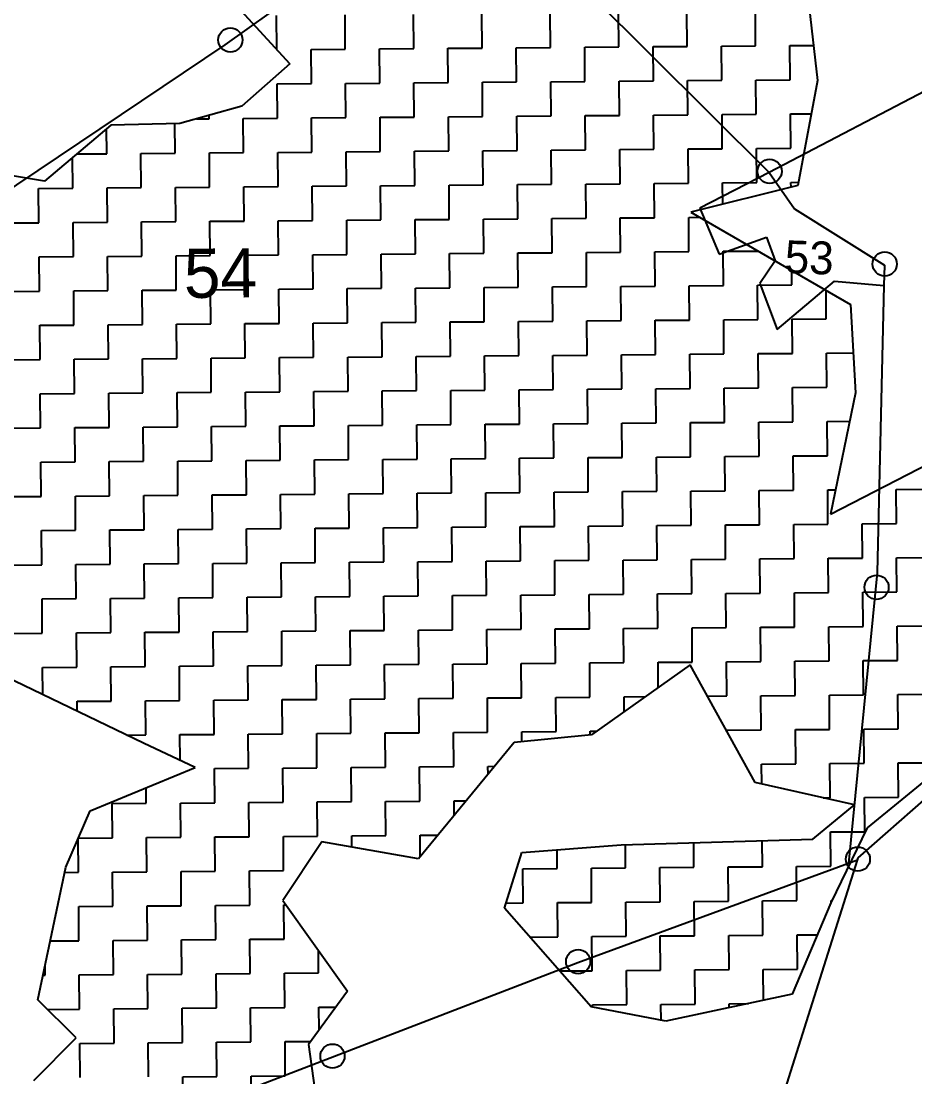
# Model space of a CAD drawing. Header units: metres. Extents: x 291193 to 293446, y 1984590 to 1987927.
# Drawn here: x 291840.7 to 292172.1, y 1985135.3 to 1985526.7 of the extents above; entities that cross this region are included whole.
import ezdxf

# ---------------------------------------------------------------- set-up
doc = ezdxf.new("R2010")
doc.units = ezdxf.units.M
for name, color, linetype in [('POLY_HATCH', 12, 'Continuous'), ('POLY_PARCEL', 6, 'Continuous'), ('SYM_STONE', 1, 'Continuous'), ('TEXT_PARCEL', 7, 'Continuous'), ('V_BOUND_LINE', 7, 'Continuous')]:
    doc.layers.add(name, color=color, linetype=linetype)
doc.styles.add('TEXT_MAP', font='')
doc.styles.get('TEXT_MAP').set_extended_font_data('Kruti Dev 050')

msp = doc.modelspace()

# ---------------------------------------------------------------- linework, layer by layer
at = {"layer": 'POLY_HATCH'}
for p, q in [((292130, 1985556.51), (292135.97, 1985504.66)), ((291917.99, 1985535.39), (291940.4, 1985510.87)), ((291940.4, 1985510.87), (291922.51, 1985495.23)), ((292135.97, 1985504.66), (292128.73, 1985465.79)), ((291922.51, 1985495.23), (291899.52, 1985488.76)), ((291899.52, 1985488.76), (291873.97, 1985488.14)), ((291873.97, 1985488.14), (291849.41, 1985467.42)), ((291849.41, 1985467.42), (291832.21, 1985470.21)), ((292128.73, 1985465.79), (292088.97, 1985455.89)), ((292088.97, 1985455.89), (292148.25, 1985421.61)), ((292148.25, 1985421.61), (292150.03, 1985388.87)), ((292150.03, 1985388.87), (292140.82, 1985343.94)), ((292140.82, 1985343.94), (292177.48, 1985362.89)), ((292231.02, 1985290.25), (292154.37, 1985227.64)), ((291886.03, 1985259.02), (291826.7, 1985287.65)), ((292088.82, 1985288.08), (292052.22, 1985262.09)), ((292112.88, 1985244.44), (292088.82, 1985288.08)), ((292052.22, 1985262.09), (292023.5, 1985259.33)), ((291905.25, 1985250.03), (291886.03, 1985259.02)), ((292023.5, 1985259.33), (291988.04, 1985216.21)), ((291866.26, 1985233.91), (291905.25, 1985250.03)), ((292149.77, 1985236.17), (292112.88, 1985244.44)), ((291857.27, 1985213.04), (291866.26, 1985233.91)), ((292134.24, 1985223.45), (292149.77, 1985236.17)), ((292154.37, 1985227.64), (292140.99, 1985199.82)), ((291952.19, 1985222.47), (291937.74, 1985200.68)), ((291988.04, 1985216.21), (291952.19, 1985222.47)), ((292063.15, 1985221.36), (292134.24, 1985223.45)), ((292019.97, 1985197.82), (292026.35, 1985218.54)), ((292026.35, 1985218.54), (292063.15, 1985221.36)), ((291846.85, 1985163.89), (291857.27, 1985213.04)), ((291937.74, 1985200.68), (291961.72, 1985167.11)), ((292140.99, 1985199.82), (292126.64, 1985165.94)), ((292052.04, 1985161.3), (292019.97, 1985197.82)), ((291861.12, 1985149.87), (291846.85, 1985163.89)), ((291961.72, 1985167.11), (291947.25, 1985147.34)), ((292126.64, 1985165.94), (292079.82, 1985155.98)), ((292079.82, 1985155.98), (292052.04, 1985161.3)), ((291845.43, 1985133.94), (291861.12, 1985149.87)), ((291947.25, 1985147.34), (291952.08, 1985112.61))]:
    msp.add_line(p, q, dxfattribs=at)
at = {"layer": 'POLY_HATCH', "linetype": 'Continuous'}
for p, q in [((291935.55, 1985516.17), (291935.45, 1985528.78)), ((291960.91, 1985516.31), (291960.81, 1985528.99)), ((291986.27, 1985516.52), (291986.17, 1985529.2)), ((292011.63, 1985516.72), (292011.53, 1985529.4)), ((292036.99, 1985516.93), (292036.89, 1985529.61)), ((292062.35, 1985517.14), (292062.25, 1985529.82)), ((292087.71, 1985517.34), (292087.61, 1985530.02)), ((292113.07, 1985517.55), (292112.97, 1985530.23)), ((291948.23, 1985516.21), (291960.91, 1985516.31)), ((291948.34, 1985503.53), (291948.23, 1985516.21)), ((291973.59, 1985516.41), (291986.27, 1985516.52)), ((291973.7, 1985503.73), (291973.59, 1985516.41)), ((291998.95, 1985516.62), (292011.63, 1985516.72)), ((291999.06, 1985503.94), (291998.95, 1985516.62)), ((292024.31, 1985516.83), (292036.99, 1985516.93)), ((292024.42, 1985504.15), (292024.31, 1985516.83)), ((292049.67, 1985517.03), (292062.35, 1985517.14)), ((292049.77, 1985504.35), (292049.67, 1985517.03)), ((292075.03, 1985517.24), (292087.71, 1985517.34)), ((292075.13, 1985504.56), (292075.03, 1985517.24)), ((292100.39, 1985517.45), (292113.07, 1985517.55)), ((292100.49, 1985504.77), (292100.39, 1985517.45)), ((292125.75, 1985517.66), (292134.47, 1985517.73)), ((292125.85, 1985504.98), (292125.75, 1985517.66)), ((291986.38, 1985503.84), (291999.06, 1985503.94)), ((291986.48, 1985491.16), (291986.38, 1985503.84)), ((292011.74, 1985504.04), (292024.42, 1985504.15)), ((292011.84, 1985491.36), (292011.74, 1985504.04)), ((292037.1, 1985504.25), (292049.77, 1985504.35)), ((292037.2, 1985491.57), (292037.1, 1985504.25)), ((292062.45, 1985504.46), (292075.13, 1985504.56)), ((292062.56, 1985491.78), (292062.45, 1985504.46)), ((292087.81, 1985504.67), (292100.49, 1985504.77)), ((292087.92, 1985491.99), (292087.81, 1985504.67)), ((292113.17, 1985504.87), (292125.85, 1985504.98)), ((292113.28, 1985492.19), (292113.17, 1985504.87)), ((291935.66, 1985503.42), (291948.34, 1985503.53)), ((291935.76, 1985490.74), (291935.66, 1985503.42)), ((291961.02, 1985503.63), (291973.7, 1985503.73)), ((291961.12, 1985490.95), (291961.02, 1985503.63)), ((292100.6, 1985492.09), (292113.28, 1985492.19)), ((292100.7, 1985479.41), (292100.6, 1985492.09)), ((292125.96, 1985492.3), (292133.68, 1985492.36)), ((292126.06, 1985479.62), (292125.96, 1985492.3)), ((291897.83, 1985477.75), (291897.74, 1985488.72)), ((291905.68, 1985490.5), (291910.4, 1985490.54)), ((291910.4, 1985490.54), (291910.39, 1985491.82)), ((291923.08, 1985490.64), (291935.76, 1985490.74)), ((291923.19, 1985477.96), (291923.08, 1985490.64)), ((291948.44, 1985490.85), (291961.12, 1985490.95)), ((291948.55, 1985478.17), (291948.44, 1985490.85)), ((291973.8, 1985491.05), (291986.48, 1985491.16)), ((291973.9, 1985478.37), (291973.8, 1985491.05)), ((291999.16, 1985491.26), (292011.84, 1985491.36)), ((291999.26, 1985478.58), (291999.16, 1985491.26)), ((292024.52, 1985491.47), (292037.2, 1985491.57)), ((292024.62, 1985478.79), (292024.52, 1985491.47)), ((292049.88, 1985491.67), (292062.56, 1985491.78)), ((292049.98, 1985479), (292049.88, 1985491.67)), ((292075.24, 1985491.88), (292087.92, 1985491.99)), ((292075.34, 1985479.2), (292075.24, 1985491.88)), ((291872.47, 1985477.54), (291872.39, 1985486.81)), ((291861.3, 1985477.45), (291872.47, 1985477.54)), ((291885.15, 1985477.65), (291897.83, 1985477.75)), ((291885.25, 1985464.97), (291885.15, 1985477.65)), ((291910.51, 1985477.86), (291923.19, 1985477.96)), ((291910.61, 1985465.18), (291910.51, 1985477.86)), ((291935.87, 1985478.06), (291948.55, 1985478.17)), ((291935.97, 1985465.38), (291935.87, 1985478.06)), ((291961.23, 1985478.27), (291973.9, 1985478.37)), ((291961.33, 1985465.59), (291961.23, 1985478.27)), ((291986.58, 1985478.48), (291999.26, 1985478.58)), ((291986.69, 1985465.8), (291986.58, 1985478.48)), ((292011.94, 1985478.68), (292024.62, 1985478.79)), ((292012.05, 1985466), (292011.94, 1985478.68)), ((292037.3, 1985478.89), (292049.98, 1985479)), ((292037.41, 1985466.21), (292037.3, 1985478.89)), ((292062.66, 1985479.1), (292075.34, 1985479.2)), ((292062.77, 1985466.42), (292062.66, 1985479.1)), ((292088.02, 1985479.31), (292100.7, 1985479.41)), ((292088.12, 1985466.63), (292088.02, 1985479.31)), ((292113.38, 1985479.51), (292126.06, 1985479.62)), ((292113.48, 1985466.83), (292113.38, 1985479.51)), ((291859.89, 1985464.76), (291859.8, 1985476.18)), ((291847.21, 1985464.66), (291859.89, 1985464.76)), ((291872.57, 1985464.87), (291885.25, 1985464.97)), ((291872.68, 1985452.19), (291872.57, 1985464.87)), ((291897.93, 1985465.07), (291910.61, 1985465.18)), ((291898.03, 1985452.39), (291897.93, 1985465.07)), ((291923.29, 1985465.28), (291935.97, 1985465.38)), ((291923.39, 1985452.6), (291923.29, 1985465.28)), ((291948.65, 1985465.49), (291961.33, 1985465.59)), ((291948.75, 1985452.81), (291948.65, 1985465.49)), ((291974.01, 1985465.69), (291986.69, 1985465.8)), ((291974.11, 1985453.01), (291974.01, 1985465.69)), ((291999.37, 1985465.9), (292012.05, 1985466)), ((291999.47, 1985453.22), (291999.37, 1985465.9)), ((292024.73, 1985466.11), (292037.41, 1985466.21)), ((292024.83, 1985453.43), (292024.73, 1985466.11)), ((292050.09, 1985466.32), (292062.77, 1985466.42)), ((292050.19, 1985453.64), (292050.09, 1985466.32)), ((292075.44, 1985466.52), (292088.12, 1985466.63)), ((292075.55, 1985453.84), (292075.44, 1985466.52)), ((292100.8, 1985466.73), (292113.48, 1985466.83)), ((292100.87, 1985458.86), (292100.8, 1985466.73)), ((292126.16, 1985466.94), (292128.94, 1985466.96)), ((292126.18, 1985465.16), (292126.16, 1985466.94)), ((291847.32, 1985451.98), (291847.21, 1985464.66)), ((291961.43, 1985452.91), (291974.11, 1985453.01)), ((291986.79, 1985453.12), (291999.47, 1985453.22)), ((291986.9, 1985440.44), (291986.79, 1985453.12)), ((292012.15, 1985453.33), (292024.83, 1985453.43)), ((292012.25, 1985440.65), (292012.15, 1985453.33)), ((292037.51, 1985453.53), (292050.19, 1985453.64)), ((292037.61, 1985440.85), (292037.51, 1985453.53)), ((292062.87, 1985453.74), (292075.55, 1985453.84)), ((292062.97, 1985441.06), (292062.87, 1985453.74)), ((292088.23, 1985453.95), (292092.28, 1985453.98)), ((292088.33, 1985441.27), (292088.23, 1985453.95)), ((291834.64, 1985451.87), (291847.32, 1985451.98)), ((291860, 1985452.08), (291872.68, 1985452.19)), ((291860.1, 1985439.4), (291860, 1985452.08)), ((291885.35, 1985452.29), (291898.03, 1985452.39)), ((291885.46, 1985439.61), (291885.35, 1985452.29)), ((291910.71, 1985452.5), (291923.39, 1985452.6)), ((291910.82, 1985439.82), (291910.71, 1985452.5)), ((291936.07, 1985452.7), (291948.75, 1985452.81)), ((291936.18, 1985440.02), (291936.07, 1985452.7)), ((291961.54, 1985440.23), (291961.43, 1985452.91)), ((292075.65, 1985441.16), (292088.33, 1985441.27)), ((292101.01, 1985441.37), (292113.69, 1985441.47)), ((292101.11, 1985428.69), (292101.01, 1985441.37)), ((292113.69, 1985441.47), (292113.69, 1985441.6)), ((291847.42, 1985439.3), (291860.1, 1985439.4)), ((291847.52, 1985426.62), (291847.42, 1985439.3)), ((291872.78, 1985439.51), (291885.46, 1985439.61)), ((291872.88, 1985426.83), (291872.78, 1985439.51)), ((291898.14, 1985439.71), (291910.82, 1985439.82)), ((291898.24, 1985427.03), (291898.14, 1985439.71)), ((291923.5, 1985439.92), (291936.18, 1985440.02)), ((291923.6, 1985427.24), (291923.5, 1985439.92)), ((291948.86, 1985440.13), (291961.54, 1985440.23)), ((291948.96, 1985427.45), (291948.86, 1985440.13)), ((291974.22, 1985440.33), (291986.9, 1985440.44)), ((291974.32, 1985427.66), (291974.22, 1985440.33)), ((291999.57, 1985440.54), (292012.25, 1985440.65)), ((291999.68, 1985427.86), (291999.57, 1985440.54)), ((292024.93, 1985440.75), (292037.61, 1985440.85)), ((292025.04, 1985428.07), (292024.93, 1985440.75)), ((292050.29, 1985440.96), (292062.97, 1985441.06)), ((292050.4, 1985428.28), (292050.29, 1985440.96)), ((292075.76, 1985428.48), (292075.65, 1985441.16)), ((292126.47, 1985428.9), (292126.43, 1985434.23)), ((291834.84, 1985426.52), (291847.52, 1985426.62)), ((291860.2, 1985426.72), (291872.88, 1985426.83)), ((291860.31, 1985414.04), (291860.2, 1985426.72)), ((291885.56, 1985426.93), (291898.24, 1985427.03)), ((291885.67, 1985414.25), (291885.56, 1985426.93)), ((291910.92, 1985427.14), (291923.6, 1985427.24)), ((291911.02, 1985414.46), (291910.92, 1985427.14)), ((291936.28, 1985427.34), (291948.96, 1985427.45)), ((291936.38, 1985414.66), (291936.28, 1985427.34)), ((291961.64, 1985427.55), (291974.32, 1985427.66)), ((291961.74, 1985414.87), (291961.64, 1985427.55)), ((291987, 1985427.76), (291999.68, 1985427.86)), ((291987.1, 1985415.08), (291987, 1985427.76)), ((292012.36, 1985427.97), (292025.04, 1985428.07)), ((292012.46, 1985415.29), (292012.36, 1985427.97)), ((292037.72, 1985428.17), (292050.4, 1985428.28)), ((292037.82, 1985415.49), (292037.72, 1985428.17)), ((292063.08, 1985428.38), (292075.76, 1985428.48)), ((292063.18, 1985415.7), (292063.08, 1985428.38)), ((292088.44, 1985428.59), (292101.11, 1985428.69)), ((292088.54, 1985415.91), (292088.44, 1985428.59)), ((292113.79, 1985428.8), (292126.47, 1985428.9)), ((292113.9, 1985416.12), (292113.79, 1985428.8)), ((292139.26, 1985416.32), (292139.17, 1985426.86)), ((291847.63, 1985413.94), (291860.31, 1985414.04)), ((291847.73, 1985401.26), (291847.63, 1985413.94)), ((291872.99, 1985414.15), (291885.67, 1985414.25)), ((291873.09, 1985401.47), (291872.99, 1985414.15)), ((291898.35, 1985414.35), (291911.02, 1985414.46)), ((291898.45, 1985401.67), (291898.35, 1985414.35)), ((291923.7, 1985414.56), (291936.38, 1985414.66)), ((291923.81, 1985401.88), (291923.7, 1985414.56)), ((291949.06, 1985414.77), (291961.74, 1985414.87)), ((291949.17, 1985402.09), (291949.06, 1985414.77)), ((291974.42, 1985414.98), (291987.1, 1985415.08)), ((291974.53, 1985402.3), (291974.42, 1985414.98)), ((291999.78, 1985415.18), (292012.46, 1985415.29)), ((291999.89, 1985402.5), (291999.78, 1985415.18)), ((292025.14, 1985415.39), (292037.82, 1985415.49)), ((292025.24, 1985402.71), (292025.14, 1985415.39)), ((292050.5, 1985415.6), (292063.18, 1985415.7)), ((292050.6, 1985402.92), (292050.5, 1985415.6)), ((292075.86, 1985415.8), (292088.54, 1985415.91)), ((292075.96, 1985403.13), (292075.86, 1985415.8)), ((292101.22, 1985416.01), (292113.9, 1985416.12)), ((292101.32, 1985403.33), (292101.22, 1985416.01)), ((292126.58, 1985416.22), (292139.26, 1985416.32)), ((292126.68, 1985403.54), (292126.58, 1985416.22)), ((291936.49, 1985401.99), (291949.17, 1985402.09)), ((291961.85, 1985402.19), (291974.53, 1985402.3)), ((291961.95, 1985389.51), (291961.85, 1985402.19)), ((291987.21, 1985402.4), (291999.89, 1985402.5)), ((291987.31, 1985389.72), (291987.21, 1985402.4)), ((292012.57, 1985402.61), (292025.24, 1985402.71)), ((292012.67, 1985389.93), (292012.57, 1985402.61)), ((292037.92, 1985402.81), (292050.6, 1985402.92)), ((292038.03, 1985390.13), (292037.92, 1985402.81)), ((292063.28, 1985403.02), (292075.96, 1985403.13)), ((292063.39, 1985390.34), (292063.28, 1985403.02)), ((292088.64, 1985403.23), (292101.32, 1985403.33)), ((292088.75, 1985390.55), (292088.64, 1985403.23)), ((292114, 1985403.44), (292126.68, 1985403.54)), ((292114.11, 1985390.76), (292114, 1985403.44)), ((292139.36, 1985403.64), (292149.22, 1985403.72)), ((292139.46, 1985390.96), (292139.36, 1985403.64)), ((291835.05, 1985401.16), (291847.73, 1985401.26)), ((291860.41, 1985401.36), (291873.09, 1985401.47)), ((291860.51, 1985388.68), (291860.41, 1985401.36)), ((291885.77, 1985401.57), (291898.45, 1985401.67)), ((291885.87, 1985388.89), (291885.77, 1985401.57)), ((291911.13, 1985401.78), (291923.81, 1985401.88)), ((291911.23, 1985389.1), (291911.13, 1985401.78)), ((291936.59, 1985389.31), (291936.49, 1985401.99)), ((292050.71, 1985390.24), (292063.39, 1985390.34)), ((292076.07, 1985390.45), (292088.75, 1985390.55)), ((292076.17, 1985377.77), (292076.07, 1985390.45)), ((292101.43, 1985390.65), (292114.11, 1985390.76)), ((292101.53, 1985377.97), (292101.43, 1985390.65)), ((292126.78, 1985390.86), (292139.46, 1985390.96)), ((292126.89, 1985378.18), (292126.78, 1985390.86)), ((291847.83, 1985388.58), (291860.51, 1985388.68)), ((291847.94, 1985375.9), (291847.83, 1985388.58)), ((291873.19, 1985388.79), (291885.87, 1985388.89)), ((291873.3, 1985376.11), (291873.19, 1985388.79)), ((291898.55, 1985388.99), (291911.23, 1985389.1)), ((291898.66, 1985376.32), (291898.55, 1985388.99)), ((291923.91, 1985389.2), (291936.59, 1985389.31)), ((291924.02, 1985376.52), (291923.91, 1985389.2)), ((291949.27, 1985389.41), (291961.95, 1985389.51)), ((291949.37, 1985376.73), (291949.27, 1985389.41)), ((291974.63, 1985389.62), (291987.31, 1985389.72)), ((291974.73, 1985376.94), (291974.63, 1985389.62)), ((291999.99, 1985389.82), (292012.67, 1985389.93)), ((292000.09, 1985377.14), (291999.99, 1985389.82)), ((292025.35, 1985390.03), (292038.03, 1985390.13)), ((292025.45, 1985377.35), (292025.35, 1985390.03)), ((292050.81, 1985377.56), (292050.71, 1985390.24)), ((291835.26, 1985375.8), (291847.94, 1985375.9)), ((291860.62, 1985376), (291873.3, 1985376.11)), ((291860.72, 1985363.32), (291860.62, 1985376)), ((291885.98, 1985376.21), (291898.66, 1985376.32)), ((291886.08, 1985363.53), (291885.98, 1985376.21)), ((291911.34, 1985376.42), (291924.02, 1985376.52)), ((291911.44, 1985363.74), (291911.34, 1985376.42)), ((291936.69, 1985376.63), (291949.37, 1985376.73)), ((291936.8, 1985363.95), (291936.69, 1985376.63)), ((291962.05, 1985376.83), (291974.73, 1985376.94)), ((291962.16, 1985364.15), (291962.05, 1985376.83)), ((291987.41, 1985377.04), (292000.09, 1985377.14)), ((291987.52, 1985364.36), (291987.41, 1985377.04)), ((292012.77, 1985377.25), (292025.45, 1985377.35)), ((292012.88, 1985364.57), (292012.77, 1985377.25)), ((292038.13, 1985377.46), (292050.81, 1985377.56)), ((292038.24, 1985364.78), (292038.13, 1985377.46)), ((292063.49, 1985377.66), (292076.17, 1985377.77)), ((292063.59, 1985364.98), (292063.49, 1985377.66)), ((292088.85, 1985377.87), (292101.53, 1985377.97)), ((292088.95, 1985365.19), (292088.85, 1985377.87)), ((292114.21, 1985378.08), (292126.89, 1985378.18)), ((292114.31, 1985365.4), (292114.21, 1985378.08)), ((292139.57, 1985378.28), (292147.87, 1985378.35)), ((292139.67, 1985365.6), (292139.57, 1985378.28)), ((291848.04, 1985363.22), (291860.72, 1985363.32)), ((291848.15, 1985350.54), (291848.04, 1985363.22)), ((291873.4, 1985363.43), (291886.08, 1985363.53)), ((291873.5, 1985350.75), (291873.4, 1985363.43)), ((291898.76, 1985363.64), (291911.44, 1985363.74)), ((291898.86, 1985350.96), (291898.76, 1985363.64)), ((291924.12, 1985363.84), (291936.8, 1985363.95)), ((291924.22, 1985351.16), (291924.12, 1985363.84)), ((291949.48, 1985364.05), (291962.16, 1985364.15)), ((291949.58, 1985351.37), (291949.48, 1985364.05)), ((291974.84, 1985364.26), (291987.52, 1985364.36)), ((291974.94, 1985351.58), (291974.84, 1985364.26)), ((292000.2, 1985364.46), (292012.88, 1985364.57)), ((292000.3, 1985351.79), (292000.2, 1985364.46)), ((292025.56, 1985364.67), (292038.24, 1985364.78)), ((292025.66, 1985351.99), (292025.56, 1985364.67)), ((292050.91, 1985364.88), (292063.59, 1985364.98)), ((292051.02, 1985352.2), (292050.91, 1985364.88)), ((292076.27, 1985365.09), (292088.95, 1985365.19)), ((292076.38, 1985352.41), (292076.27, 1985365.09)), ((292101.63, 1985365.29), (292114.31, 1985365.4)), ((292101.74, 1985352.61), (292101.63, 1985365.29)), ((292126.99, 1985365.5), (292139.67, 1985365.6)), ((292127.1, 1985352.82), (292126.99, 1985365.5)), ((291936.9, 1985351.27), (291949.58, 1985351.37)), ((291937.01, 1985338.59), (291936.9, 1985351.27)), ((291962.26, 1985351.47), (291974.94, 1985351.58)), ((291962.36, 1985338.79), (291962.26, 1985351.47)), ((291987.62, 1985351.68), (292000.3, 1985351.79)), ((291987.72, 1985339), (291987.62, 1985351.68)), ((292012.98, 1985351.89), (292025.66, 1985351.99)), ((292013.08, 1985339.21), (292012.98, 1985351.89)), ((292038.34, 1985352.1), (292051.02, 1985352.2)), ((292038.44, 1985339.42), (292038.34, 1985352.1)), ((292063.7, 1985352.3), (292076.38, 1985352.41)), ((292063.8, 1985339.62), (292063.7, 1985352.3)), ((292089.06, 1985352.51), (292101.74, 1985352.61)), ((292089.16, 1985339.83), (292089.06, 1985352.51)), ((292114.42, 1985352.72), (292127.1, 1985352.82)), ((292114.52, 1985340.04), (292114.42, 1985352.72)), ((292139.78, 1985352.92), (292142.66, 1985352.95)), ((292139.88, 1985340.25), (292139.78, 1985352.92)), ((292165.13, 1985353.13), (292177.81, 1985353.24)), ((292165.24, 1985340.45), (292165.13, 1985353.13)), ((291835.47, 1985350.44), (291848.15, 1985350.54)), ((291860.82, 1985350.65), (291873.5, 1985350.75)), ((291860.93, 1985337.97), (291860.82, 1985350.65)), ((291886.18, 1985350.85), (291898.86, 1985350.96)), ((291886.29, 1985338.17), (291886.18, 1985350.85)), ((291911.54, 1985351.06), (291924.22, 1985351.16)), ((291911.65, 1985338.38), (291911.54, 1985351.06)), ((292051.12, 1985339.52), (292063.8, 1985339.62)), ((292051.23, 1985326.84), (292051.12, 1985339.52)), ((292076.48, 1985339.73), (292089.16, 1985339.83)), ((292076.58, 1985327.05), (292076.48, 1985339.73)), ((292101.84, 1985339.93), (292114.52, 1985340.04)), ((292101.94, 1985327.25), (292101.84, 1985339.93)), ((292127.2, 1985340.14), (292139.88, 1985340.25)), ((292127.3, 1985327.46), (292127.2, 1985340.14)), ((292152.56, 1985340.35), (292165.24, 1985340.45)), ((292152.66, 1985327.67), (292152.56, 1985340.35)), ((291848.25, 1985337.86), (291860.93, 1985337.97)), ((291848.35, 1985325.18), (291848.25, 1985337.86)), ((291873.61, 1985338.07), (291886.29, 1985338.17)), ((291873.71, 1985325.39), (291873.61, 1985338.07)), ((291898.97, 1985338.28), (291911.65, 1985338.38)), ((291899.07, 1985325.6), (291898.97, 1985338.28)), ((291924.33, 1985338.48), (291937.01, 1985338.59)), ((291924.43, 1985325.8), (291924.33, 1985338.48)), ((291949.69, 1985338.69), (291962.36, 1985338.79)), ((291949.79, 1985326.01), (291949.69, 1985338.69)), ((291975.04, 1985338.9), (291987.72, 1985339)), ((291975.15, 1985326.22), (291975.04, 1985338.9)), ((292000.4, 1985339.11), (292013.08, 1985339.21)), ((292000.51, 1985326.43), (292000.4, 1985339.11)), ((292025.76, 1985339.31), (292038.44, 1985339.42)), ((292025.87, 1985326.63), (292025.76, 1985339.31)), ((292165.34, 1985327.77), (292178.02, 1985327.88)), ((292165.45, 1985315.09), (292165.34, 1985327.77)), ((291835.67, 1985325.08), (291848.35, 1985325.18)), ((291861.03, 1985325.29), (291873.71, 1985325.39)), ((291861.14, 1985312.61), (291861.03, 1985325.29)), ((291886.39, 1985325.49), (291899.07, 1985325.6)), ((291886.49, 1985312.81), (291886.39, 1985325.49)), ((291911.75, 1985325.7), (291924.43, 1985325.8)), ((291911.85, 1985313.02), (291911.75, 1985325.7)), ((291937.11, 1985325.91), (291949.79, 1985326.01)), ((291937.21, 1985313.23), (291937.11, 1985325.91)), ((291962.47, 1985326.12), (291975.15, 1985326.22)), ((291962.57, 1985313.44), (291962.47, 1985326.12)), ((291987.83, 1985326.32), (292000.51, 1985326.43)), ((291987.93, 1985313.64), (291987.83, 1985326.32)), ((292013.19, 1985326.53), (292025.87, 1985326.63)), ((292013.29, 1985313.85), (292013.19, 1985326.53)), ((292038.55, 1985326.74), (292051.23, 1985326.84)), ((292038.65, 1985314.06), (292038.55, 1985326.74)), ((292063.91, 1985326.94), (292076.58, 1985327.05)), ((292064.01, 1985314.26), (292063.91, 1985326.94)), ((292089.26, 1985327.15), (292101.94, 1985327.25)), ((292089.37, 1985314.47), (292089.26, 1985327.15)), ((292114.62, 1985327.36), (292127.3, 1985327.46)), ((292114.73, 1985314.68), (292114.62, 1985327.36)), ((292139.98, 1985327.57), (292152.66, 1985327.67)), ((292140.09, 1985314.89), (292139.98, 1985327.57)), ((291848.46, 1985312.5), (291861.14, 1985312.61)), ((291848.56, 1985299.82), (291848.46, 1985312.5)), ((291873.82, 1985312.71), (291886.49, 1985312.81)), ((291873.92, 1985300.03), (291873.82, 1985312.71)), ((291899.17, 1985312.92), (291911.85, 1985313.02)), ((291899.28, 1985300.24), (291899.17, 1985312.92)), ((291924.53, 1985313.12), (291937.21, 1985313.23)), ((291924.64, 1985300.45), (291924.53, 1985313.12)), ((291949.89, 1985313.33), (291962.57, 1985313.44)), ((291950, 1985300.65), (291949.89, 1985313.33)), ((291975.25, 1985313.54), (291987.93, 1985313.64)), ((291975.36, 1985300.86), (291975.25, 1985313.54)), ((292000.61, 1985313.75), (292013.29, 1985313.85)), ((292000.71, 1985301.07), (292000.61, 1985313.75)), ((292025.97, 1985313.95), (292038.65, 1985314.06)), ((292026.07, 1985301.27), (292025.97, 1985313.95)), ((292051.33, 1985314.16), (292064.01, 1985314.26)), ((292051.43, 1985301.48), (292051.33, 1985314.16)), ((292076.69, 1985314.37), (292089.37, 1985314.47)), ((292076.79, 1985301.69), (292076.69, 1985314.37)), ((292102.05, 1985314.58), (292114.73, 1985314.68)), ((292102.15, 1985301.9), (292102.05, 1985314.58)), ((292127.41, 1985314.78), (292140.09, 1985314.89)), ((292127.51, 1985302.1), (292127.41, 1985314.78)), ((292152.77, 1985314.99), (292165.45, 1985315.09)), ((292152.87, 1985302.31), (292152.77, 1985314.99)), ((291911.96, 1985300.34), (291924.64, 1985300.45)), ((291912.06, 1985287.66), (291911.96, 1985300.34)), ((291937.32, 1985300.55), (291950, 1985300.65)), ((291937.42, 1985287.87), (291937.32, 1985300.55)), ((291962.68, 1985300.76), (291975.36, 1985300.86)), ((291962.78, 1985288.08), (291962.68, 1985300.76)), ((291988.03, 1985300.96), (292000.71, 1985301.07)), ((291988.14, 1985288.28), (291988.03, 1985300.96)), ((292013.39, 1985301.17), (292026.07, 1985301.27)), ((292013.5, 1985288.49), (292013.39, 1985301.17)), ((292038.75, 1985301.38), (292051.43, 1985301.48)), ((292038.86, 1985288.7), (292038.75, 1985301.38)), ((292064.11, 1985301.58), (292076.79, 1985301.69)), ((292064.22, 1985288.91), (292064.11, 1985301.58)), ((292089.47, 1985301.79), (292102.15, 1985301.9)), ((292089.58, 1985289.11), (292089.47, 1985301.79)), ((292114.83, 1985302), (292127.51, 1985302.1)), ((292114.93, 1985289.32), (292114.83, 1985302)), ((292140.19, 1985302.21), (292152.87, 1985302.31)), ((292140.29, 1985289.53), (292140.19, 1985302.21)), ((292165.55, 1985302.41), (292178.23, 1985302.52)), ((292165.65, 1985289.73), (292165.55, 1985302.41)), ((291835.88, 1985299.72), (291848.56, 1985299.82)), ((291861.24, 1985299.93), (291873.92, 1985300.03)), ((291861.34, 1985287.25), (291861.24, 1985299.93)), ((291886.6, 1985300.13), (291899.28, 1985300.24)), ((291886.7, 1985287.45), (291886.6, 1985300.13)), ((292026.18, 1985288.59), (292038.86, 1985288.7)), ((292026.28, 1985275.91), (292026.18, 1985288.59)), ((292051.54, 1985288.8), (292064.22, 1985288.91)), ((292051.64, 1985276.12), (292051.54, 1985288.8)), ((292076.9, 1985289.01), (292089.58, 1985289.11)), ((292076.97, 1985279.67), (292076.9, 1985289.01)), ((292102.25, 1985289.22), (292114.93, 1985289.32)), ((292102.36, 1985276.54), (292102.25, 1985289.22)), ((292127.61, 1985289.42), (292140.29, 1985289.53)), ((292127.72, 1985276.74), (292127.61, 1985289.42)), ((292152.97, 1985289.63), (292165.65, 1985289.73)), ((292153.08, 1985276.95), (292152.97, 1985289.63)), ((291848.66, 1985287.14), (291861.34, 1985287.25)), ((291848.75, 1985277.01), (291848.66, 1985287.14)), ((291874.02, 1985287.35), (291886.7, 1985287.45)), ((291874.13, 1985274.67), (291874.02, 1985287.35)), ((291899.38, 1985287.56), (291912.06, 1985287.66)), ((291899.49, 1985274.88), (291899.38, 1985287.56)), ((291924.74, 1985287.77), (291937.42, 1985287.87)), ((291924.84, 1985275.09), (291924.74, 1985287.77)), ((291950.1, 1985287.97), (291962.78, 1985288.08)), ((291950.2, 1985275.29), (291950.1, 1985287.97)), ((291975.46, 1985288.18), (291988.14, 1985288.28)), ((291975.56, 1985275.5), (291975.46, 1985288.18)), ((292000.82, 1985288.39), (292013.5, 1985288.49)), ((292000.92, 1985275.71), (292000.82, 1985288.39)), ((292140.4, 1985276.85), (292153.08, 1985276.95)), ((292140.5, 1985264.17), (292140.4, 1985276.85)), ((292165.76, 1985277.05), (292178.44, 1985277.16)), ((292165.86, 1985264.38), (292165.76, 1985277.05)), ((291861.45, 1985274.57), (291874.13, 1985274.67)), ((291861.48, 1985270.87), (291861.45, 1985274.57)), ((291886.81, 1985274.78), (291899.49, 1985274.88)), ((291886.91, 1985262.1), (291886.81, 1985274.78)), ((291912.16, 1985274.98), (291924.84, 1985275.09)), ((291912.27, 1985262.3), (291912.16, 1985274.98)), ((291937.52, 1985275.19), (291950.2, 1985275.29)), ((291937.63, 1985262.51), (291937.52, 1985275.19)), ((291962.88, 1985275.4), (291975.56, 1985275.5)), ((291962.99, 1985262.72), (291962.88, 1985275.4)), ((291988.24, 1985275.6), (292000.92, 1985275.71)), ((291988.35, 1985262.92), (291988.24, 1985275.6)), ((292013.6, 1985275.81), (292026.28, 1985275.91)), ((292013.7, 1985263.13), (292013.6, 1985275.81)), ((292038.96, 1985276.02), (292051.64, 1985276.12)), ((292039.06, 1985263.34), (292038.96, 1985276.02)), ((292064.32, 1985276.23), (292072.22, 1985276.29)), ((292064.36, 1985270.71), (292064.32, 1985276.23)), ((292095.22, 1985276.48), (292102.36, 1985276.54)), ((292115.04, 1985276.64), (292127.72, 1985276.74)), ((292115.14, 1985263.96), (292115.04, 1985276.64)), ((291879.78, 1985262.04), (291886.91, 1985262.1)), ((291899.59, 1985262.2), (291912.27, 1985262.3)), ((291899.67, 1985252.64), (291899.59, 1985262.2)), ((291924.95, 1985262.41), (291937.63, 1985262.51)), ((291925.05, 1985249.73), (291924.95, 1985262.41)), ((291950.31, 1985262.61), (291962.99, 1985262.72)), ((291950.41, 1985249.93), (291950.31, 1985262.61)), ((291975.67, 1985262.82), (291988.35, 1985262.92)), ((291975.77, 1985250.14), (291975.67, 1985262.82)), ((292001.03, 1985263.03), (292013.7, 1985263.13)), ((292001.13, 1985250.35), (292001.03, 1985263.03)), ((292026.38, 1985263.24), (292039.06, 1985263.34)), ((292026.41, 1985259.61), (292026.38, 1985263.24)), ((292051.74, 1985263.44), (292054.16, 1985263.46)), ((292051.76, 1985262.04), (292051.74, 1985263.44)), ((292102.46, 1985263.86), (292115.14, 1985263.96)), ((292102.47, 1985263.34), (292102.46, 1985263.86)), ((292127.82, 1985264.06), (292140.5, 1985264.17)), ((292127.92, 1985251.38), (292127.82, 1985264.06)), ((292153.18, 1985264.27), (292165.86, 1985264.38)), ((292153.28, 1985251.59), (292153.18, 1985264.27)), ((291912.37, 1985249.62), (291925.05, 1985249.73)), ((291912.48, 1985236.94), (291912.37, 1985249.62)), ((291937.73, 1985249.83), (291950.41, 1985249.93)), ((291937.83, 1985237.15), (291937.73, 1985249.83)), ((291963.09, 1985250.04), (291975.77, 1985250.14)), ((291963.19, 1985237.36), (291963.09, 1985250.04)), ((291988.45, 1985250.24), (292001.13, 1985250.35)), ((291988.55, 1985237.57), (291988.45, 1985250.24)), ((292013.81, 1985250.45), (292016.22, 1985250.47)), ((292013.83, 1985247.57), (292013.81, 1985250.45)), ((292115.25, 1985251.28), (292127.92, 1985251.38)), ((292115.31, 1985243.9), (292115.25, 1985251.28)), ((292140.6, 1985251.49), (292153.28, 1985251.59)), ((292140.71, 1985238.81), (292140.6, 1985251.49)), ((292165.96, 1985251.7), (292178.64, 1985251.8)), ((292166.07, 1985239.02), (292165.96, 1985251.7)), ((291887.12, 1985236.74), (291887.07, 1985242.52)), ((292001.23, 1985237.67), (292005.72, 1985237.71)), ((292001.28, 1985232.3), (292001.23, 1985237.67)), ((292138.1, 1985238.79), (292140.71, 1985238.81)), ((292153.39, 1985238.91), (292166.07, 1985239.02)), ((292153.49, 1985226.23), (292153.39, 1985238.91)), ((291874.44, 1985236.63), (291887.12, 1985236.74)), ((291874.54, 1985223.95), (291874.44, 1985236.63)), ((291899.8, 1985236.84), (291912.48, 1985236.94)), ((291899.9, 1985224.16), (291899.8, 1985236.84)), ((291925.16, 1985237.05), (291937.83, 1985237.15)), ((291925.26, 1985224.37), (291925.16, 1985237.05)), ((291950.51, 1985237.25), (291963.19, 1985237.36)), ((291950.62, 1985224.58), (291950.51, 1985237.25)), ((291975.87, 1985237.46), (291988.55, 1985237.57)), ((291975.98, 1985224.78), (291975.87, 1985237.46)), ((292140.81, 1985226.13), (292153.49, 1985226.23)), ((292140.91, 1985213.45), (292140.81, 1985226.13)), ((291861.96, 1985211.17), (291861.86, 1985223.7)), ((291861.93, 1985223.85), (291874.54, 1985223.95)), ((291887.22, 1985224.06), (291899.9, 1985224.16)), ((291887.32, 1985211.38), (291887.22, 1985224.06)), ((291912.58, 1985224.26), (291925.26, 1985224.37)), ((291912.68, 1985211.58), (291912.58, 1985224.26)), ((291937.94, 1985224.47), (291950.62, 1985224.58)), ((291938.04, 1985211.79), (291937.94, 1985224.47)), ((291963.3, 1985224.68), (291975.98, 1985224.78)), ((291963.33, 1985220.52), (291963.3, 1985224.68)), ((291988.66, 1985224.89), (291995.22, 1985224.94)), ((291988.72, 1985217.03), (291988.66, 1985224.89)), ((292090.2, 1985213.04), (292090.12, 1985222.15)), ((292115.56, 1985213.24), (292115.48, 1985222.9)), ((292039.48, 1985212.62), (292039.42, 1985219.54)), ((292064.84, 1985212.83), (292064.77, 1985221.4)), ((291856.87, 1985211.13), (291861.96, 1985211.17)), ((291874.64, 1985211.27), (291887.32, 1985211.38)), ((291874.75, 1985198.59), (291874.64, 1985211.27)), ((291900, 1985211.48), (291912.68, 1985211.58)), ((291900.11, 1985198.8), (291900, 1985211.48)), ((291925.36, 1985211.69), (291938.04, 1985211.79)), ((291925.47, 1985199.01), (291925.36, 1985211.69)), ((292026.8, 1985212.52), (292039.48, 1985212.62)), ((292026.9, 1985199.84), (292026.8, 1985212.52)), ((292052.16, 1985212.72), (292064.84, 1985212.83)), ((292052.26, 1985200.04), (292052.16, 1985212.72)), ((292077.52, 1985212.93), (292090.2, 1985213.04)), ((292077.62, 1985200.25), (292077.52, 1985212.93)), ((292102.88, 1985213.14), (292115.56, 1985213.24)), ((292102.98, 1985200.46), (292102.88, 1985213.14)), ((292128.24, 1985213.35), (292140.91, 1985213.45)), ((292128.34, 1985200.67), (292128.24, 1985213.35)), ((291862.07, 1985198.49), (291874.75, 1985198.59)), ((291887.43, 1985198.7), (291900.11, 1985198.8)), ((291887.53, 1985186.02), (291887.43, 1985198.7)), ((291912.79, 1985198.91), (291925.47, 1985199.01)), ((291912.89, 1985186.23), (291912.79, 1985198.91)), ((291938.15, 1985199.11), (291938.85, 1985199.12)), ((291938.25, 1985186.43), (291938.15, 1985199.11)), ((292020.57, 1985199.79), (292026.9, 1985199.84)), ((292039.58, 1985199.94), (292052.26, 1985200.04)), ((292039.69, 1985187.26), (292039.58, 1985199.94)), ((292064.94, 1985200.15), (292077.62, 1985200.25)), ((292065.04, 1985187.47), (292064.94, 1985200.15)), ((292090.3, 1985200.36), (292102.98, 1985200.46)), ((292090.4, 1985187.68), (292090.3, 1985200.36)), ((292115.66, 1985200.56), (292128.34, 1985200.67)), ((292115.76, 1985187.88), (292115.66, 1985200.56)), ((292141.02, 1985200.77), (292141.44, 1985200.77)), ((292141.03, 1985199.9), (292141.02, 1985200.77)), ((291862.17, 1985185.81), (291862.07, 1985198.49)), ((292029.31, 1985187.18), (292039.69, 1985187.26)), ((292052.37, 1985187.37), (292065.04, 1985187.47)), ((292052.47, 1985174.69), (292052.37, 1985187.37)), ((292077.72, 1985187.57), (292090.4, 1985187.68)), ((292077.83, 1985174.89), (292077.72, 1985187.57)), ((292103.08, 1985187.78), (292115.76, 1985187.88)), ((292103.19, 1985175.1), (292103.08, 1985187.78)), ((292128.44, 1985187.99), (292136, 1985188.05)), ((292128.55, 1985175.31), (292128.44, 1985187.99)), ((291851.48, 1985185.72), (291862.17, 1985185.81)), ((291874.85, 1985185.91), (291887.53, 1985186.02)), ((291874.95, 1985173.24), (291874.85, 1985185.91)), ((291900.21, 1985186.12), (291912.89, 1985186.23)), ((291900.31, 1985173.44), (291900.21, 1985186.12)), ((291925.57, 1985186.33), (291938.25, 1985186.43)), ((291925.67, 1985173.65), (291925.57, 1985186.33)), ((291951.03, 1985173.86), (291950.96, 1985182.16)), ((291849.6, 1985173.03), (291849.57, 1985176.68)), ((292090.51, 1985175), (292103.19, 1985175.1)), ((292115.87, 1985175.2), (292128.55, 1985175.31)), ((292115.96, 1985163.67), (292115.87, 1985175.2)), ((291848.79, 1985173.02), (291849.6, 1985173.03)), ((291862.28, 1985173.13), (291874.95, 1985173.24)), ((291862.38, 1985160.45), (291862.28, 1985173.13)), ((291887.63, 1985173.34), (291900.31, 1985173.44)), ((291887.74, 1985160.66), (291887.63, 1985173.34)), ((291912.99, 1985173.55), (291925.67, 1985173.65)), ((291913.1, 1985160.87), (291912.99, 1985173.55)), ((291938.35, 1985173.75), (291951.03, 1985173.86)), ((291938.46, 1985161.07), (291938.35, 1985173.75)), ((292040.37, 1985174.59), (292052.47, 1985174.69)), ((292065.15, 1985174.79), (292077.83, 1985174.89)), ((292065.25, 1985162.11), (292065.15, 1985174.79)), ((292090.61, 1985162.32), (292090.51, 1985175)), ((291850.45, 1985160.35), (291862.38, 1985160.45)), ((291875.06, 1985160.56), (291887.74, 1985160.66)), ((291875.16, 1985147.88), (291875.06, 1985160.56)), ((291900.42, 1985160.76), (291913.1, 1985160.87)), ((291900.52, 1985148.08), (291900.42, 1985160.76)), ((291925.78, 1985160.97), (291938.46, 1985161.07)), ((291925.88, 1985148.29), (291925.78, 1985160.97)), ((291951.14, 1985161.18), (291957.41, 1985161.23)), ((291951.2, 1985152.74), (291951.14, 1985161.18)), ((292052.57, 1985162.01), (292065.25, 1985162.11)), ((292052.58, 1985161.19), (292052.57, 1985162.01)), ((292077.93, 1985162.21), (292090.61, 1985162.32)), ((292077.98, 1985156.33), (292077.93, 1985162.21)), ((292103.29, 1985162.42), (292110.37, 1985162.48)), ((292103.3, 1985160.98), (292103.29, 1985162.42)), ((291862.48, 1985147.77), (291875.16, 1985147.88)), ((291862.59, 1985135.09), (291862.48, 1985147.77)), ((291887.84, 1985147.98), (291900.52, 1985148.08)), ((291887.95, 1985135.3), (291887.84, 1985147.98)), ((291913.2, 1985148.19), (291925.88, 1985148.29)), ((291913.3, 1985135.51), (291913.2, 1985148.19)), ((291938.56, 1985148.39), (291948.08, 1985148.47)), ((291938.66, 1985135.71), (291938.56, 1985148.39)), ((291900.62, 1985135.4), (291913.3, 1985135.51)), ((291900.73, 1985122.72), (291900.62, 1985135.4)), ((291925.98, 1985135.61), (291938.66, 1985135.71)), ((291926.09, 1985122.93), (291925.98, 1985135.61))]:
    msp.add_line(p, q, dxfattribs=at)
at = {"layer": 'POLY_PARCEL'}
for p, q in [((292006.18, 1985581.92), (291916.24, 1985517.95)), ((292118.09, 1985470.6), (292006.18, 1985581.92)), ((291916.24, 1985517.95), (291830.89, 1985460.63)), ((292195.3, 1985510.96), (292118.09, 1985470.6)), ((292118.09, 1985470.6), (292092.35, 1985457.33)), ((292118.09, 1985470.6), (292127.46, 1985457.14)), ((292092.35, 1985457.33), (292099.58, 1985440.27)), ((292127.46, 1985457.14), (292160.81, 1985436.26)), ((292099.58, 1985440.27), (292117.1, 1985446.61)), ((292117.1, 1985446.61), (292120.28, 1985437.79)), ((292120.28, 1985437.79), (292114.59, 1985429.48)), ((292160.81, 1985436.26), (292160.63, 1985428.7)), ((292114.59, 1985429.48), (292121.08, 1985412.42)), ((292121.08, 1985412.42), (292142.34, 1985430.3)), ((292142.34, 1985430.3), (292160.63, 1985428.7)), ((292160.63, 1985428.7), (292158.16, 1985322.32)), ((292158.16, 1985322.32), (292147.44, 1985214.41)), ((292147.44, 1985214.41), (292047.12, 1985177.66)), ((292150.84, 1985215.65), (292147.44, 1985214.41)), ((292047.12, 1985177.66), (291776.27, 1985073.48))]:
    msp.add_line(p, q, dxfattribs=at)
at = {"layer": 'SYM_STONE'}
for centre in [(291918.32, 1985519.74), (292118.23, 1985471), (292160.94, 1985436.67), (292157.89, 1985316.85), (292150.97, 1985216.06), (292047.26, 1985178.07), (291956.16, 1985143.03)]:
    msp.add_circle(centre, 4.49, dxfattribs=at)
at = {"layer": 'V_BOUND_LINE'}
for p, q in [((292151.13, 1985216.57), (292233.46, 1985288.93)), ((292119.93, 1985117.65), (292150.84, 1985215.65)), ((292150.84, 1985215.65), (292151.13, 1985216.57))]:
    msp.add_line(p, q, dxfattribs=at)

# ---------------------------------------------------------------- texts
at = {"layer": 'TEXT_PARCEL', "style": 'TEXT_MAP'}
for s, height, rotation, p in [('53', 12.173, 358.0841, (292123.71, 1985433.32)), ('54', 18.259, 0.4682, (291901.12, 1985424.07))]:
    msp.add_text(s, height=height, rotation=rotation, dxfattribs=at).set_placement(p)

doc.saveas('drawing.dxf')
